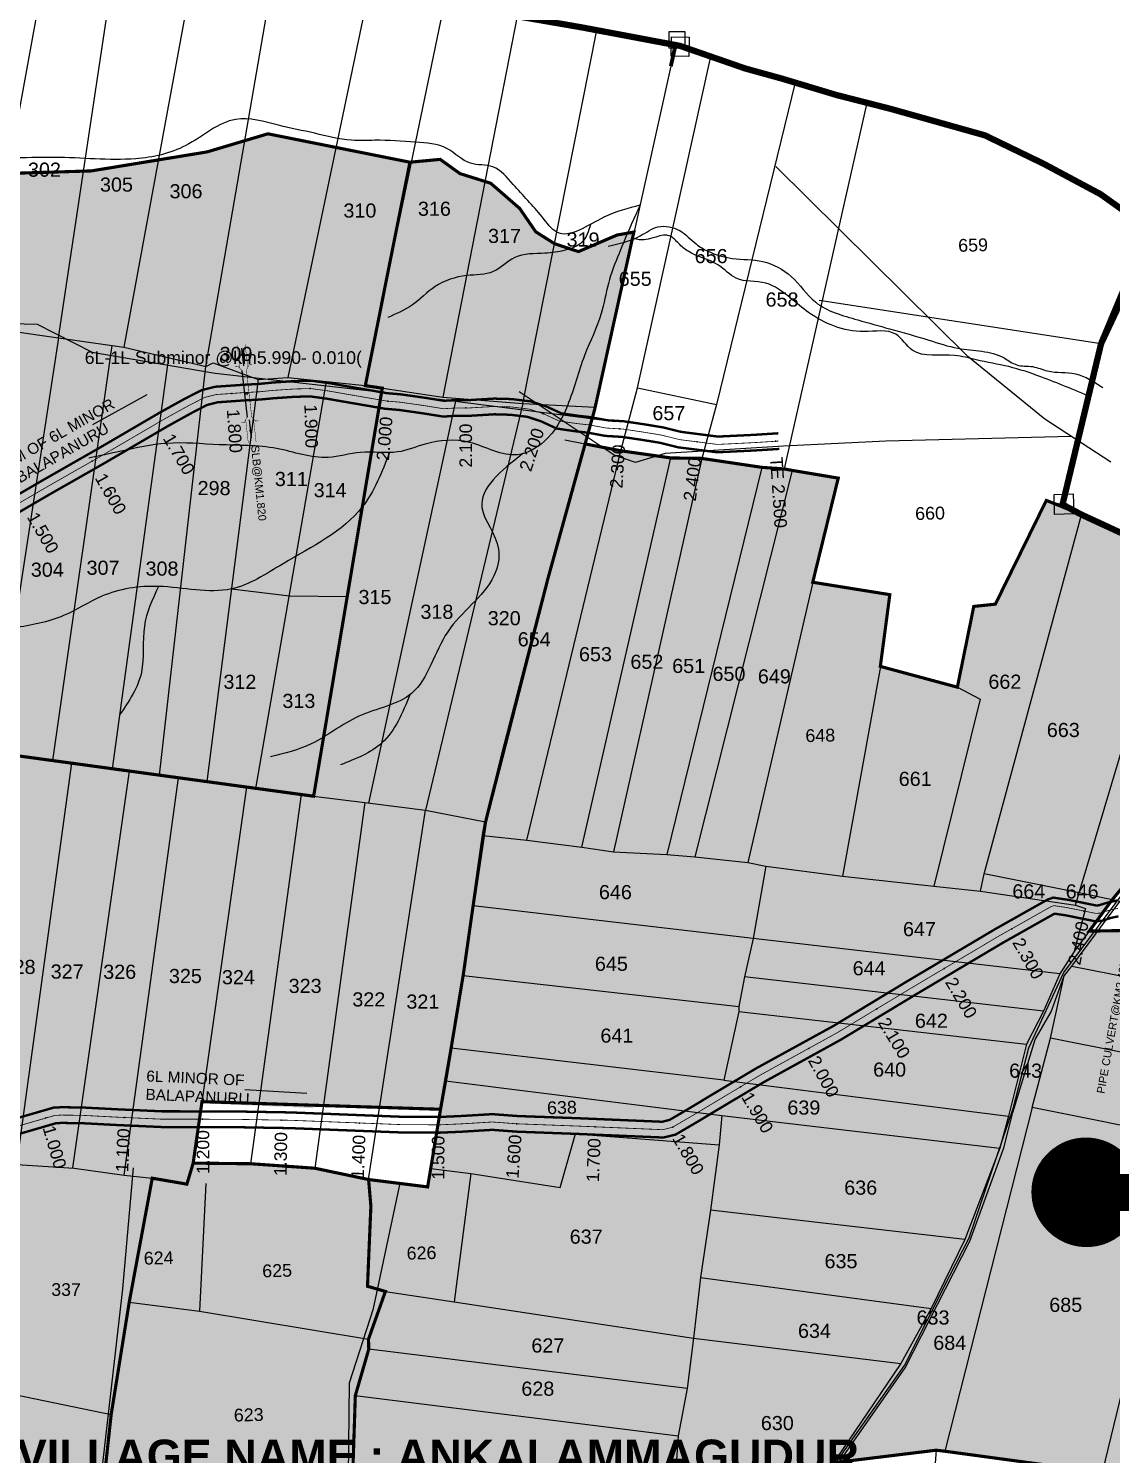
# Model space of a CAD drawing. Header units: inches. Extents: x 191726 to 254104, y 1600078 to 1621862.
# Drawn here: x 195592 to 196971, y 1614589 to 1616406 of the extents above; entities that cross this region are included whole.
import ezdxf
from ezdxf.enums import TextEntityAlignment as Align

# ---------------------------------------------------------------- set-up
doc = ezdxf.new("R2010")
doc.units = ezdxf.units.IN
doc.header["$LTSCALE"] = 15
doc.header["$MEASUREMENT"] = 0
doc.linetypes.add('ACAD_ISO02W100', pattern=[15, 12, -3])
doc.linetypes.add('HIDDEN2', pattern=[0.1875, 0.125, -0.0625])
for name, color, linetype in [('BOUNDRY STONES', 240, 'Continuous'), ('CANAL1', 7, 'Continuous'), ('CS', 134, 'Continuous'), ('CSMark', 72, 'Continuous'), ('FeatureAttribs', 7, 'Continuous'), ('PAPER SIZE', 5, 'Continuous'), ('PLOT', 7, 'Continuous'), ('PLOTS', 7, 'Continuous'), ('PLOTS NO', 7, 'Continuous'), ('ROADS', 1, 'Continuous'), ('STREAMS', 4, 'Continuous'), ('STRUCTURE', 5, 'Continuous'), ('TEXT', 1, 'Continuous'), ('text2', 7, 'Continuous'), ('VILLAGE BOUNDAY', 5, 'Continuous'), ('WUA-7', 3, 'Continuous')]:
    doc.layers.add(name, color=color, linetype=linetype)
doc.styles.get("Standard").update_dxf_attribs({"font": 'arial.ttf'})
doc.dimstyles.get("Standard").update_dxf_attribs({"dimtxt": 0.18, "dimasz": 0.18, "dimexe": 0.18, "dimexo": 0.0625, "dimgap": 0.09, "dimtad": 0, "dimtih": 1, "dimtoh": 1, "dimdec": 4, "dimzin": 0, "dimdsep": 46, "dimtxsty": 'Standard', "dimcen": 0.09, "dimadec": 0, "dimazin": 0, "dimtfac": 1, "dimtdec": 4, "dimtofl": 0, "dimtmove": 0, "dimatfit": 3, "dimfxl": 1, "dimtolj": 1, "dimtzin": 0, "dimarcsym": 0})
pattern_1 = [(45, (0, 0), (-0.088388347648, 0.088388347648), [])]

# ---------------------------------------------------------------- blocks, each defined once
blk = doc.blocks.new('FEATURE')
at = {"layer": 'FeatureAttribs'}
blk.add_attdef('NAME', (0, 0), '', height=1, dxfattribs=at)
blk = doc.blocks.new('SLB')
at = {"layer": 'STRUCTURE'}
h = blk.add_hatch(dxfattribs=at)
h.set_pattern_fill('DOTS', color=6, scale=20, angle=320.3722, style=0)
h.set_pattern_definition([(320.372247934, (-159.4327, -72.9564), (1.2786241598, 0.5641323054), [0, -1.25])])
h.paths.add_polyline_path([(769699.5, 1706871.1), (769699.5, 1706861.1), (769729.1, 1706861.1), (769732.1, 1706863.1), (769792.1, 1706863.1), (769795.1, 1706861.1), (769824.7, 1706861.1), (769824.7, 1706871.1), (769795.1, 1706871.1), (769792.1, 1706869.1), (769732.1, 1706869.1), (769729.1, 1706871.1)])
at = {"layer": 'STRUCTURE', "color": 6, "const_width": 0.628}
for points in [[(769726.1, 1706877.1), (769726.1, 1706873.1), (769732.1, 1706869.1), (769792.1, 1706869.1), (769798.1, 1706873.1), (769798.1, 1706877.1)], [(769726.1, 1706855.1), (769726.1, 1706859.1), (769732.1, 1706863.1), (769792.1, 1706863.1), (769798.1, 1706859.1), (769798.1, 1706855.1)]]:
    blk.add_lwpolyline(points, dxfattribs=at)
at = {"layer": 'STRUCTURE', "color": 6, "linetype": 'ACAD_ISO02W100', "ltscale": 0.5, "const_width": 0.5}
for points in [[(769699.5, 1706871.1), (769729.1, 1706871.1)], [(769699.5, 1706861.1), (769729.1, 1706861.1)], [(769795.1, 1706871.1), (769824.7, 1706871.1)], [(769795.1, 1706861.1), (769824.7, 1706861.1)]]:
    blk.add_lwpolyline(points, dxfattribs=at)
at = {"layer": 'STRUCTURE', "color": 6}
blk.add_lwpolyline([(769732.1, 1706863.1), (769792.1, 1706863.1)], dxfattribs=at)
blk.add_lwpolyline([(769732.1, 1706863.1), (769792.1, 1706863.1)], dxfattribs=at)
at = {"layer": 'STRUCTURE', "color": 0}
blk.add_circle((769762.1, 1706866.1), 1.24, dxfattribs=at)
for points in [[(769703.8, 1706866), (769726.7, 1706866)], [(769818.6, 1706865.8), (769795.7, 1706865.8)]]:
    blk.add_leader(points, dimstyle='Standard', override={"dimasz": 10, "dimgap": 0.09, "dimtad": 0}, dxfattribs=at)

msp = doc.modelspace()

# ---------------------------------------------------------------- hatches: boundary and pattern name
at = {"layer": 'PLOTS NO'}
h = msp.add_hatch(color=2, dxfattribs=at)
h.dxf.hatch_style = 1
h.paths.add_polyline_path([(194638, 1614689.8), (194719.4, 1614986.8), (194684.7, 1614995.1), (194479, 1615027.5), (194470.4, 1615055.4), (194495.3, 1615104.7), (194501.7, 1615175.4), (194524.3, 1615213.8), (194522, 1615279), (194581.6, 1615365.1), (194626.7, 1615464.4), (194658.1, 1615567.8), (194751.9, 1615606), (194783.4, 1615660.1), (194800.2, 1615764.9), (194852, 1615790), (194915.5, 1615814.8), (194986.3, 1615900.1), (195023, 1615925.3), (195097.4, 1615916.9), (195228, 1615985.2), (195280.4, 1616023.5), (195364.8, 1616016.7), (195414.6, 1615999.9), (195428.2, 1615980), (195445.5, 1615955.9), (195486.9, 1615982.1), (195504.8, 1616133.4), (195550.9, 1616221), (195672, 1616224.7), (195819.4, 1616248.9), (195897, 1616272), (196077.8, 1616235.8), (196021, 1615951.1), (196042.6, 1615947.9), (195998, 1615682.5), (195955.2, 1615428), (195939.6, 1615430.1), (195881.7, 1615438), (195869.9, 1615439.6), (195819.1, 1615446.6), (195783, 1615451.5), (195759, 1615454.8), (195720.2, 1615460.1), (195698.7, 1615463), (195647.1, 1615470.1), (195622.9, 1615473.4), (195571.8, 1615480.4), (195551.3, 1615483.2), (195494.8, 1615490.9), (195477.7, 1615493.2), (195429.8, 1615499.8), (195416.9, 1615501.5), (195369.7, 1615508), (195346, 1615511.2), (195270.1, 1615521.6), (195162.6, 1615529.9), (195108.1, 1615537), (195049.1, 1615141.7), (195047.7, 1615117.6), (195116.9, 1614910.4), (195137.7, 1614773.9), (195069.6, 1614755.6), (195024.7, 1614733.7), (194937.1, 1614686), (194875.4, 1614637.5), (194841.9, 1614614.6), (194815.6, 1614619), (194779.2, 1614640.2), (194724.7, 1614644.9), (194684.6, 1614669.7), (194657.7, 1614684.5)])
at = {"layer": 'PLOTS NO', "true_color": 0xcd6928}
h = msp.add_hatch(dxfattribs=at)
h.set_pattern_fill('ANSI31', color=32)
h.set_pattern_definition(pattern_1)
h.paths.add_polyline_path([(195691.6, 1614019.4), (195586.5, 1614188.8), (195137.6, 1614460.3), (195133.9, 1614461.9), (195127.3, 1614494.9), (195142.3, 1614710.2), (195140.9, 1614796.9), (195122.4, 1614909.4), (195085.6, 1615026.7), (195047.7, 1615117.6), (195055.9, 1615186.1), (195160.4, 1615309.1), (195270.1, 1615521.6), (195346, 1615511.2), (195720.2, 1615460.1), (195955.2, 1615428), (195998, 1615682.5), (196042.6, 1615947.9), (196021, 1615951.1), (196077.8, 1616235.8), (196116.4, 1616239.4), (196141.5, 1616221.3), (196180.7, 1616209), (196217.6, 1616176.9), (196238.1, 1616147.1), (196262.1, 1616131.9), (196292.5, 1616121.9), (196341.6, 1616143), (196363, 1616146.8), (196313.2, 1615921.2), (196253.5, 1615705), (196198.8, 1615493.3), (196174.1, 1615395.2), (196171.1, 1615378), (196158.3, 1615288.5), (196145.6, 1615199.4), (196130.3, 1615107.1), (196123.3, 1615065.4), (196116.8, 1615029.1), (195813, 1615038.8), (195801.8, 1614960.5), (195793.8, 1614933.7), (195749.7, 1614941.3), (195720.4, 1614783.6), (195697.4, 1614640.4), (195666.8, 1614361), (195704.8, 1614357.4), (195700.1, 1614116.6)])
at = {"layer": 'PLOTS NO', "true_color": 0xa953a0}
h = msp.add_hatch(dxfattribs=at)
h.set_pattern_fill('ANSI31', color=215)
h.set_pattern_definition(pattern_1)
h.paths.add_polyline_path([(196003, 1614503.5), (196008.3, 1614664.3), (196025.4, 1614723.4), (196025.1, 1614736.3), (196046.6, 1614797), (196023.8, 1614803.6), (196028.1, 1614905.7), (196025.2, 1614939.6), (196100.4, 1614930.2), (196104.3, 1614953.6), (196116.8, 1615029.1), (196130.3, 1615107.1), (196145.6, 1615199.4), (196158.3, 1615288.5), (196174.1, 1615395.2), (196253.5, 1615705), (196300.9, 1615876.9), (196346.5, 1615868.1), (196410.3, 1615859), (196449.4, 1615858.4), (196526.1, 1615847), (196554.5, 1615845), (196564.7, 1615843.1), (196623.3, 1615833.3), (196590.8, 1615700.6), (196689, 1615684.8), (196676.9, 1615593.4), (196775, 1615566.9), (196795.9, 1615669.8), (196823.4, 1615672.7), (196888.3, 1615804.9), (196933.2, 1615786.7), (197055.9, 1615730), (197003.4, 1615550.9), (197165.2, 1615510.6), (197120.2, 1615460.5), (197076.9, 1615421.9), (197004, 1615334.4), (196972, 1615295.9), (196943, 1615256.1), (197056.8, 1615258.1), (197310.1, 1615207), (197326.6, 1615266.1), (197458.4, 1615228.6), (197585.7, 1615186.5), (197572.4, 1615133.8), (197653.2, 1615048.3), (197859, 1614936.3), (197865.5, 1614932.9), (197885.9, 1614821.7), (197776.6, 1614794.9), (197643.4, 1614818.3), (197515.9, 1614928.7), (197518, 1614948.1), (197252.2, 1615008.6), (197237, 1614957.1), (197263.5, 1614949.6), (197167.1, 1614537.1), (196959.2, 1614566.2), (196759.1, 1614593.4), (196747.9, 1614594.7), (196620.3, 1614579.1), (196492.7, 1614543.6), (196452.4, 1614548.1), (196440.8, 1614456.2), (196266.7, 1614471.4), (196045, 1614495.8)])
at = {"layer": 'PLOTS NO', "true_color": 0x58ba48}
h = msp.add_hatch(dxfattribs=at)
h.set_pattern_fill('ANSI31', color=85)
h.set_pattern_definition(pattern_1)
h.paths.add_polyline_path([(196302.1, 1613861.5), (196238.3, 1613831.2), (196078.9, 1613757.3), (195993.3, 1613735.8), (195951.9, 1613729.1), (195918.3, 1613733), (195828.7, 1613806.2), (195798.5, 1613851.3), (195691.6, 1614019.4), (195700.1, 1614116.6), (195704.8, 1614357.4), (195666.8, 1614361), (195688.6, 1614559.9), (195697.4, 1614640.4), (195720.4, 1614783.6), (195749.7, 1614941.3), (195793.8, 1614933.7), (195801.8, 1614960.5), (195875.3, 1614959.7), (195956.6, 1614954), (196025.2, 1614939.6), (196028.1, 1614905.7), (196023.8, 1614803.6), (196046.6, 1614797), (196025.1, 1614736.3), (196025.4, 1614723.4), (196008.3, 1614664.3), (196003, 1614503.5), (196045, 1614495.8), (196266.7, 1614471.4), (196440.8, 1614456.2), (196530.6, 1614467.3), (196567.2, 1614487.9), (196625.8, 1614490.4), (196674.5, 1614482.3), (196828.1, 1614472.9), (196868.7, 1614474.7), (196919.2, 1614467.2), (196960.4, 1614455.4), (197002.2, 1614441.1), (197031.5, 1614424.9), (197057.1, 1614418.6), (197080.8, 1614413), (197094.5, 1614399.3), (197080.2, 1614385.6), (197059.6, 1614379.3), (197032.8, 1614358.1), (197009.7, 1614353.2), (196993.5, 1614321.4), (196982.2, 1614302), (196964.1, 1614279.6), (196925.1, 1614260.9), (196907.1, 1614238), (196887.2, 1614218.1), (196875.2, 1614199.1), (196841.2, 1614167.2), (196814.3, 1614152.2), (196790.3, 1614131.3), (196773.4, 1614112.3), (196761.4, 1614095.4), (196742.4, 1614080.4), (196721.5, 1614067.4), (196701.5, 1614040.5), (196679.5, 1614018.3), (196656.8, 1613999.9), (196648, 1613987.4), (196633, 1613971.2), (196620.5, 1613959.3), (196614.2, 1613954.9), (196583.8, 1613999.3), (196589.7, 1614050.2), (196403, 1614081.3), (196378.2, 1614083), (196353, 1614053.6), (196341.2, 1614011.7)])
at = {"layer": 'text2'}
h = msp.add_hatch(dxfattribs=at)
h.set_pattern_fill('ANSI31', color=5)
h.set_pattern_definition([(45, (6075.63714, 2244.67824), (-0.088388347648, 0.088388347648), [])])
edge = h.paths.add_edge_path()
edge.add_arc((196939.1, 1614923.3), 69.1, 0, 360)
h.paths.add_polyline_path([(196860.4, 1614892.3), (197017.7, 1614892.3), (197017.7, 1614954.3), (196860.4, 1614954.3)], flags=9)

# ---------------------------------------------------------------- linework, layer by layer
at = {"layer": 'BOUNDRY STONES'}
for points in [[(196408.1, 1616402.5), (196428, 1616402.4), (196427.9, 1616380.8), (196408, 1616380.9)], [(196410.9, 1616395.6), (196433.5, 1616395.2), (196433.1, 1616370.5), (196410.5, 1616370.9)], [(196898.1, 1615812.5), (196922.6, 1615813.1), (196923.3, 1615787.6), (196898.7, 1615787)]]:
    msp.add_lwpolyline(points, close=True, dxfattribs=at)
at = {"layer": 'CANAL1', "color": 200, "const_width": 3}
for points in [[(195530.4, 1615784.1), (195611.3, 1615831.2), (195679.6, 1615870.2), (195759.9, 1615917.1), (195790.3, 1615934), (195812.6, 1615945.4), (195829.7, 1615949.7), (195865.6, 1615952.2), (195885.5, 1615953.3), (195902.3, 1615955), (195930.4, 1615956.9), (195952.1, 1615957.4), (195975.1, 1615954.3), (195999.9, 1615949.9), (196048.7, 1615941.5), (196066.5, 1615940), (196097.4, 1615935.6), (196121.1, 1615931.8), (196136.2, 1615932.7), (196153.3, 1615932.7), (196185.1, 1615934.6), (196207.5, 1615934), (196231.8, 1615931), (196252, 1615924.4), (196270.7, 1615915.8), (196292.3, 1615912.7), (196307.5, 1615911), (196329, 1615907), (196350.1, 1615905.7), (196377.4, 1615901.7), (196400.2, 1615897.9), (196423.3, 1615892.2), (196440.4, 1615890), (196469.8, 1615886.2), (196515.5, 1615888.4), (196546.9, 1615890.4)], [(195540.3, 1615766.7), (195621.3, 1615813.9), (195689.6, 1615852.8), (195769.8, 1615899.7), (195799.8, 1615916.3), (195819.7, 1615926.6), (195832.8, 1615929.9), (195866.8, 1615932.3), (195887, 1615933.4), (195903.9, 1615935), (195931.3, 1615936.9), (195951, 1615937.4), (195972, 1615934.5), (195996.5, 1615930.2), (196046.1, 1615921.7), (196064.3, 1615920.1), (196094.5, 1615915.8), (196120.2, 1615911.7), (196136.8, 1615912.7), (196153.8, 1615912.7), (196185.4, 1615914.6), (196206, 1615914), (196227.4, 1615911.4), (196244.7, 1615905.7), (196264.9, 1615896.4), (196289.8, 1615892.8), (196304.6, 1615891.2), (196326.6, 1615887.1), (196348, 1615885.8), (196374.3, 1615881.9), (196396.2, 1615878.3), (196419.6, 1615872.5), (196437.9, 1615870.2), (196469, 1615866.2), (196516.6, 1615868.5), (196548.2, 1615870.5)], [(195544.7, 1615008.2), (195624, 1615031.2), (195633.8, 1615031.7), (195660.5, 1615031.4), (195704.5, 1615029.1), (195761.7, 1615026.5), (195850.4, 1615026.4), (195925.6, 1615025.1), (196068.8, 1615019.5), (196115.6, 1615019.3), (196142.5, 1615020.5), (196182.8, 1615022.9), (196214.8, 1615020.5), (196292.1, 1615017.7), (196398.8, 1615013.2), (196408.4, 1615015.5), (196433.7, 1615030.3), (196458, 1615045), (196518.5, 1615081.1), (196617, 1615135.2), (196710.8, 1615192), (196823.2, 1615258.7), (196889.7, 1615296.2), (196896.9, 1615298.8), (196916.1, 1615296), (196951.8, 1615288.8), (196955.3, 1615289), (196965.3, 1615292.2), (196978.9, 1615295.2)], [(195550.3, 1614989), (195627.3, 1615011.4), (195634.2, 1615011.7), (195659.9, 1615011.4), (195703.5, 1615009.1), (195761.3, 1615006.5), (195850.2, 1615006.4), (195925, 1615005.1), (196068.4, 1614999.5), (196116, 1614999.3), (196143.5, 1615000.5), (196182.7, 1615002.9), (196213.7, 1615000.6), (196291.3, 1614997.7), (196400.7, 1614993.1), (196416, 1614996.8), (196443.9, 1615013.1), (196468.3, 1615027.8), (196528.5, 1615063.7), (196626.9, 1615117.9), (196721.1, 1615174.8), (196833.2, 1615241.4), (196898.1, 1615278), (196898.9, 1615278.3), (196912.7, 1615276.3), (196950.5, 1615268.6), (196959.2, 1615269.3), (196970.5, 1615272.9), (196980.1, 1615275)]]:
    msp.add_lwpolyline(points, dxfattribs=at)
at = {"layer": 'CANAL1', "color": 1, "linetype": 'HIDDEN2', "ltscale": 4, "const_width": 1}
for points in [[(195535.4, 1615775.4), (195616.3, 1615822.5), (195684.6, 1615861.5), (195764.8, 1615908.4), (195795, 1615925.1), (195816.1, 1615936), (195831.2, 1615939.8), (195866.2, 1615942.2), (195886.3, 1615943.3), (195903.1, 1615945), (195930.8, 1615946.9), (195951.6, 1615947.4), (195973.5, 1615944.4), (195998.2, 1615940.1), (196047.4, 1615931.6), (196065.4, 1615930), (196095.9, 1615925.7), (196120.6, 1615921.7), (196136.5, 1615922.7), (196153.5, 1615922.7), (196185.3, 1615924.6), (196206.8, 1615924), (196229.6, 1615921.2), (196248.3, 1615915.1), (196267.8, 1615906.1), (196291.1, 1615902.7), (196306, 1615901.1), (196327.8, 1615897.1), (196349.1, 1615895.8), (196375.8, 1615891.8), (196398.2, 1615888.1), (196421.5, 1615882.3), (196439.1, 1615880.1), (196469.4, 1615876.2), (196516, 1615878.5), (196547.6, 1615880.5)], [(195547.5, 1614998.6), (195625.7, 1615021.3), (195634, 1615021.7), (195660.2, 1615021.4), (195704, 1615019.1), (195761.5, 1615016.5), (195850.3, 1615016.4), (195925.3, 1615015.1), (196068.6, 1615009.5), (196115.8, 1615009.3), (196143, 1615010.5), (196182.7, 1615012.9), (196214.2, 1615010.6), (196291.7, 1615007.7), (196399.8, 1615003.1), (196412.2, 1615006.2), (196438.8, 1615021.7), (196463.2, 1615036.4), (196523.5, 1615072.4), (196621.9, 1615126.6), (196716, 1615183.4), (196828.2, 1615250), (196893.9, 1615287.1), (196897.9, 1615288.6), (196914.4, 1615286.1), (196951.1, 1615278.7), (196957.2, 1615279.1), (196967.9, 1615282.6), (196979.5, 1615285.1)]]:
    msp.add_lwpolyline(points, dxfattribs=at)
at = {"layer": 'CS'}
for p in [(195851.2, 1615941.2), (195950.9, 1615947.4), (196049.6, 1615931.4), (196148.9, 1615922.7), (195759.5, 1615905.3), (196247.7, 1615915.3), (196345, 1615896), (196443.5, 1615879.5), (196543.2, 1615880.2), (195673.1, 1615854.9), (196936, 1615281.7), (196844.2, 1615259.1), (196758, 1615208.4), (196672.3, 1615157), (196585.8, 1615106.7), (196498.7, 1615057.6), (195614.3, 1615018), (195713.7, 1615018.7), (195813.7, 1615016.5), (195913.7, 1615015.3), (196013.6, 1615011.6), (196113.6, 1615009.3), (196213.4, 1615010.6), (196313.3, 1615006.8), (196412.8, 1615006.5)]:
    msp.add_point(p, dxfattribs=at)
at = {"layer": 'PLOT'}
for points in [[(196410.1, 1616358.1), (196313.2, 1615921.2), (196253.5, 1615705), (196198.8, 1615493.3), (196172.8, 1615389.7), (196143.7, 1615186.1), (196100.4, 1614930.2), (196025.2, 1614939.6), (195956.6, 1614954), (195875.3, 1614959.7), (195801.8, 1614960.5), (195793.8, 1614933.7), (195749.7, 1614941.3), (195720.4, 1614783.6), (195697.4, 1614640.4), (195660, 1614298.9)], [(196226.9, 1615372.1), (196346.5, 1615868.1), (196367.8, 1615948.3), (196460.9, 1616370.5)], [(196568.5, 1616337.2), (196468.3, 1615927.2), (196449.4, 1615858.4)], [(196659.6, 1616311.6), (196554.5, 1615845)], [(196958, 1616004.5), (196598.9, 1616059.5)], [(196367.8, 1615948.3), (196468.3, 1615927.2)], [(196274.9, 1615882), (196346.5, 1615868.1), (196410.3, 1615859), (196449.4, 1615858.4), (196526.1, 1615847), (196554.5, 1615845), (196564.7, 1615843.1), (196623.3, 1615833.3), (196590.8, 1615700.6), (196689, 1615684.8), (196676.9, 1615593.4), (196628.9, 1615326)], [(196296.9, 1615362.9), (196410.3, 1615859)], [(196449.4, 1615858.4), (196337.2, 1615357.2)], [(196526.1, 1615847), (196404.9, 1615353.8)], [(196564.7, 1615843.1), (196440.6, 1615350.6)], [(196775, 1615566.9), (196795.9, 1615669.8), (196823.4, 1615672.7), (196888.3, 1615804.9), (196908.9, 1615799.6)], [(196804.3, 1615307), (196809.1, 1615329.2), (196933.2, 1615786.7)], [(196590.8, 1615700.6), (196508.3, 1615343.6)], [(197268.5, 1615627.9), (197165.2, 1615510.6), (197120.2, 1615460.5), (197076.9, 1615421.9), (196972, 1615295.9), (196923.8, 1615230.3), (196905.4, 1615201.6), (196884.5, 1615154.3), (196862.9, 1615112.1), (196840, 1615020.3), (196829.2, 1614979.4), (196784.7, 1614863.2), (196741.6, 1614775.4), (196703.2, 1614705.1), (196618.8, 1614581)], [(196625.5, 1614580.6), (196708.4, 1614699.8), (196790.9, 1614861.1), (196834.2, 1614979.9), (196845.5, 1615024.8), (196874.1, 1615118), (196894.3, 1615153.4), (196911.1, 1615199.1), (196920.6, 1615211.6), (196981.8, 1615293.9), (197085.3, 1615417.1), (197095.9, 1615427.1), (197173.7, 1615504.1), (197193.3, 1615523.6), (197283.4, 1615624.2)], [(196676.9, 1615593.4), (196775, 1615566.9), (196804.2, 1615551.8), (196745.1, 1615313.5)], [(196171.1, 1615378), (196226.9, 1615372.1), (196296.9, 1615362.9), (196337.2, 1615357.2), (196404.9, 1615353.8), (196440.6, 1615350.6), (196508.3, 1615343.6), (196530.9, 1615338.7), (196628.9, 1615326), (196745.1, 1615313.5), (196804.3, 1615307), (196925.5, 1615289.1), (196930.3, 1615304.7), (197003.4, 1615550.9)], [(196530.9, 1615338.7), (196514.9, 1615246.9), (196503.8, 1615197.8), (196496.5, 1615160), (196496.6, 1615153.8), (196477.6, 1615066.1), (196840, 1615020.3)], [(197313.7, 1615225.1), (196981.8, 1615293.9), (196972, 1615295.9), (196930.3, 1615304.7), (196809.1, 1615329.2)], [(196514.9, 1615246.9), (196158.3, 1615288.5)], [(196925.5, 1615289.1), (196938.1, 1615284.9), (196923.8, 1615230.3)], [(196905.4, 1615201.6), (196514.9, 1615246.9)], [(196145.6, 1615199.4), (196496.5, 1615160)], [(196884.5, 1615154.3), (196503.8, 1615197.8)], [(197304.7, 1615185.8), (197290, 1615138.8), (197264.6, 1615045.6), (197252.2, 1615008.6), (197237, 1614957.1), (197063, 1614992.7), (196870.3, 1615031.5), (196893.7, 1615119.9), (196911.1, 1615199.1)], [(196920.6, 1615211.6), (197290, 1615138.8)], [(196496.6, 1615153.8), (196862.9, 1615112.1)], [(196477.6, 1615066.1), (196130.3, 1615107.1)], [(197264.6, 1615045.6), (196893.7, 1615119.9)], [(196123.3, 1615065.4), (196475.2, 1615021.3), (196829.2, 1614979.4)], [(196870.3, 1615031.5), (196759.1, 1614593.4), (196747.9, 1614594.7), (196625.5, 1614580.6), (196492.7, 1614543.6), (196459.1, 1614547.5), (196452.4, 1614548.1)], [(196475.2, 1615021.3), (196471.5, 1614983.8), (196460.7, 1614900.6), (196447.9, 1614814.8), (196439, 1614737.5), (196430.8, 1614673.4), (196419.4, 1614612.9), (196416.3, 1614570.4), (196452.5, 1614565.1), (196452.4, 1614548.1), (196440.8, 1614456.2), (196266.7, 1614471.4), (196045, 1614495.8), (196003, 1614503.5), (196008.3, 1614664.3), (196025.4, 1614723.4), (196025.1, 1614736.3), (196046.6, 1614797), (196023.8, 1614803.6), (196028.1, 1614905.7)], [(196104.3, 1614953.6), (196155.5, 1614947.4), (196269, 1614929.5), (196288.7, 1614997.7), (196471.5, 1614983.8)], [(197063, 1614992.7), (196959.2, 1614566.2)], [(196155.5, 1614947.4), (196134.2, 1614783.7)], [(195818, 1614934.7), (195809.9, 1614772)], [(196784.7, 1614863.2), (196460.7, 1614900.6)], [(196447.9, 1614814.8), (196741.6, 1614775.4)], [(196046.6, 1614797), (196134.2, 1614783.7), (196439, 1614737.5), (196703.2, 1614705.1)], [(195720.3, 1614783.4), (195809.9, 1614772), (196025.1, 1614736.3)], [(196430.8, 1614673.4), (196025.4, 1614723.4)], [(196008.3, 1614664.3), (196419.4, 1614612.9)], [(196747.9, 1614594.7), (196743.8, 1614539.9), (196707.8, 1614482.5)], [(196759.1, 1614593.4), (196959.2, 1614566.2), (197167.1, 1614537.1), (197191.2, 1614532.6), (197289.8, 1614517.6)]]:
    msp.add_lwpolyline(points, dxfattribs=at)
at = {"layer": 'PLOTS'}
for points in [[(195630.2, 1616011.9), (195698.5, 1616467.6)], [(195800.1, 1616470.8), (195713.4, 1616000.1)], [(195817.8, 1615975.7), (195902.8, 1616467.6)], [(195609.3, 1616463.4), (195530.4, 1616031.2)], [(196025.4, 1616455.6), (195922.4, 1615961.5)], [(196021, 1615951.1), (196121.8, 1616438)], [(196214.3, 1616421.8), (196119.9, 1615936.5)], [(196221.7, 1615928.4), (196315.8, 1616404)], [(195568.4, 1616020.8), (195630.2, 1616011.9), (195713.4, 1616000.1), (195807.9, 1615978), (195817.8, 1615975.7), (195827.1, 1615980), (195884.7, 1615959.1), (195922.4, 1615961.5), (196021, 1615951.1), (196119.9, 1615936.5), (196221.7, 1615928.4), (196313.8, 1615923.8)], [(195630.2, 1616011.9), (195566.7, 1615596), (195551.3, 1615483.2)], [(195622.9, 1615473.4), (195698.5, 1616002.2)], [(195770.3, 1615986.8), (195698.7, 1615463)], [(195759, 1615454.8), (195817.8, 1615975.7)], [(195884.7, 1615959.1), (195819.1, 1615446.6)], [(195881.7, 1615438), (195971.7, 1615956.3)], [(196042.6, 1615947.9), (195955.2, 1615428)], [(196025.6, 1615419.2), (196137.2, 1615935.1)], [(196221.7, 1615928.4), (196097.8, 1615410.2)], [(195850.5, 1615692.1), (195924.3, 1615683.3), (195998, 1615682.5)], [(195571.8, 1615480.4), (195630.6, 1615472.3), (195652.9, 1615469.3), (195700, 1615462.8), (195720.2, 1615460.1), (195759, 1615454.8), (195783, 1615451.5), (195819.1, 1615446.6), (195869.9, 1615439.6), (195881.7, 1615438), (195955.2, 1615428), (196020.5, 1615419.8), (196030.7, 1615418.5), (196097.8, 1615410.2), (196174.1, 1615395.2)], [(195577.2, 1614958.8), (195647.1, 1615470.1)], [(195720.2, 1615460.1), (195648, 1614954.6)], [(195713.9, 1614945.2), (195783, 1615451.5)], [(195869.9, 1615439.6), (195801.8, 1614960.5)], [(195875.3, 1614959.7), (195939.6, 1615430.1)], [(196020.5, 1615419.8), (195956.6, 1614954)], [(196025.2, 1614939.6), (196097.8, 1615410.2)], [(195577.2, 1614958.8), (195650.2, 1614954.2), (195713.9, 1614945.2), (195749.7, 1614941.3)], [(195142.3, 1614710.2), (195177.4, 1614708.9), (195215, 1614703.2), (195310.2, 1614688.5), (195351.2, 1614682.3), (195392, 1614676), (195434.4, 1614675.5), (195434, 1614647.2), (195467.8, 1614646.8), (195535.5, 1614639.7), (195539, 1614673), (195697.4, 1614640.4)]]:
    msp.add_lwpolyline(points, dxfattribs=at)
at = {"layer": 'ROADS'}
for points in [[(196970.5, 1615853.6), (196886.3, 1615908.5), (196788.3, 1615988.4), (196544, 1616230.4)], [(194309.5, 1616005.1), (194431.4, 1615988.2), (194575, 1615994.6), (194790.8, 1616008), (195029.1, 1616019.6), (195252.5, 1616037.1), (195375.2, 1616035.4), (195520, 1616031.7), (195603.1, 1616029.6), (195673.2, 1615993.8), (195829.9, 1615966.9), (196065.2, 1615940.4), (196338.6, 1615905.4)], [(196920, 1615886.3), (196683.8, 1615880.4), (196553.5, 1615874.1), (196402.7, 1615864.7), (196365.3, 1615853.1), (196338.1, 1615862.4), (196217, 1615943.4)], [(196108.7, 1613465.9), (196149.8, 1613544), (196200.3, 1613609.6), (196266.9, 1613685.5), (196306.8, 1613860.5), (196355.6, 1614044.6), (196411.6, 1614178.6), (196453.1, 1614325.8), (196530.6, 1614467.3), (196616.7, 1614574.1), (196707.7, 1614702.6), (196765.6, 1614817.5), (196790, 1614865.1), (196846.1, 1615030.1), (196866, 1615107.5), (196910.4, 1615203.3), (196997.5, 1615319.6), (197191.3, 1615527)], [(195725.2, 1614954.7), (195711.7, 1614800.3), (195685.3, 1614570.6), (195652.5, 1614274.1), (195625.2, 1614058.6), (195598.6, 1613886.2)], [(195934.7, 1613700.4), (195933.8, 1613834.9), (195963.5, 1614160.3), (195975.2, 1614347.3), (195999.5, 1614561.6), (196001, 1614680.6), (196031.4, 1614775.1), (196065.2, 1614935)]]:
    msp.add_lwpolyline(points, dxfattribs=at)
at = {"layer": 'STREAMS'}
for points in [[(196370.8, 1616180.9), (196324.9, 1616165.6), (196264.9, 1616146.6), (196246.3, 1616166), (196209.3, 1616207.4), (196183.5, 1616229.8), (196154.9, 1616234.5), (196125, 1616253.2), (196085.3, 1616261.4), (196032.9, 1616263.7), (196003.4, 1616263.8), (195956.6, 1616272.6), (195910.6, 1616282.9), (195856.1, 1616290.4), (195792.4, 1616257.1), (195728.7, 1616240.2), (195624.7, 1616242), (195568.8, 1616241.6), (195501.2, 1616237.6), (195466.9, 1616210.9), (195482.7, 1616177.5), (195481, 1616165.4), (195486.4, 1616135.6), (195484.8, 1616054.3), (195480.4, 1616008.2), (195472.1, 1615988.6), (195445.8, 1615966.5), (195446.5, 1615966.4)], [(196370.8, 1616180.9), (196359.2, 1616155.2), (196344.1, 1616119.6), (196330.6, 1616081.3), (196321.5, 1616043.1), (196300.2, 1615989.7), (196278.4, 1615925.6), (196249, 1615880.2), (196214.9, 1615863.1), (196153.9, 1615878.7), (196097.1, 1615876.6), (196062.2, 1615866.6), (196015, 1615866.1), (195973.6, 1615859.6), (195908.1, 1615871), (195835.1, 1615875.8), (195768, 1615877.6), (195709.7, 1615867.5), (195669, 1615858.9)], [(196307.9, 1616156.6), (196296.7, 1616133.8), (196275.7, 1616123.7), (196249.8, 1616119.9), (196211.3, 1616114.3), (196183.9, 1616096.4), (196150, 1616091.3), (196109.8, 1616077.3), (196080.9, 1616054), (196049.7, 1616038.1)], [(196330.4, 1616128.8), (196371, 1616141.9), (196393.7, 1616153.4), (196421.5, 1616148.6), (196442.2, 1616131.6), (196457.6, 1616122.3), (196488.3, 1616113.3), (196527.3, 1616109.2), (196563.3, 1616090.2), (196594.2, 1616057.7), (196648.2, 1616034.9), (196688.7, 1616023.5), (196738.5, 1616009.1), (196775.8, 1615998.8), (196806.3, 1615994.9), (196834.4, 1615986.5), (196850.6, 1615977.5), (196870.9, 1615975.3), (196889.8, 1615969.9), (196925.3, 1615966.1), (196960.1, 1615948.7)], [(196945.2, 1615936.6), (196881.4, 1615962.3), (196840.5, 1615975.3), (196799, 1615984), (196771.5, 1615989.6), (196717.6, 1615996.4), (196696.8, 1616016.5), (196656, 1616020), (196585.6, 1616044.4), (196562.1, 1616062.9), (196530.9, 1616081.6), (196493.3, 1616088), (196470.7, 1616104.6), (196432, 1616122.3), (196420.1, 1616132.2), (196409.3, 1616141.6), (196371.2, 1616136.8), (196364.9, 1616138.2)], [(196051.8, 1615865.8), (196017.1, 1615796.5), (195916.2, 1615724.1), (195850.5, 1615692.1), (195757.6, 1615695.3), (195685.4, 1615682.7), (195636.8, 1615658.1), (195573.8, 1615642.2)], [(196221.8, 1615864.5), (196169.5, 1615795.8), (196190.7, 1615742.7), (196184.6, 1615708.8), (196126, 1615637.6), (196079.9, 1615559), (196012.7, 1615529.8), (195952, 1615494.7), (195900.3, 1615478)], [(195757.6, 1615695.3), (195739.6, 1615644.6), (195735.8, 1615585.5), (195708.1, 1615531.7)], [(196077.9, 1615557.3), (196042.2, 1615495.9), (195989.5, 1615468)], [(196257.8, 1613733.2), (196280.3, 1613731.1), (196316.7, 1613734.7), (196331, 1613742.7), (196353.2, 1613743), (196373.8, 1613749.6), (196413.9, 1613764.4), (196456.8, 1613775.4), (196489.6, 1613789.3), (196509.6, 1613807.4), (196547.3, 1613858.1), (196588.9, 1613902.4), (196596.7, 1613922.1), (196602.5, 1613938.2), (196638.7, 1613962.6), (196668, 1613998.1), (196708, 1614030.7), (196724.8, 1614055.3), (196760.6, 1614083), (196777.8, 1614103), (196807.6, 1614135), (196855.2, 1614165.9), (196888.3, 1614201.9), (196911.1, 1614232.2), (196940.8, 1614257.6), (196988.8, 1614289), (197015.2, 1614345.2), (197069.2, 1614362), (197095.3, 1614379.3), (197127.7, 1614421.7), (197167.5, 1614460.4), (197199.4, 1614495.7), (197229.6, 1614523.7), (197246, 1614537), (197262.2, 1614556), (197332.2, 1614603.7), (197387.9, 1614673.6), (197431.4, 1614711.7), (197457.6, 1614727.8), (197510.1, 1614728.5), (197548, 1614744.9), (197592.1, 1614759.5), (197616.9, 1614755.8), (197670.6, 1614759), (197704.6, 1614759.9), (197727.9, 1614767.2), (197780.2, 1614761.8), (197812.6, 1614773.2), (197838.2, 1614765.1), (197859, 1614770.6), (197916.1, 1614785)], [(197908.6, 1614764.5), (197879.6, 1614751.2), (197845.5, 1614752.8), (197806.5, 1614748), (197763.9, 1614745.4), (197726.6, 1614748.1), (197661.4, 1614742.9), (197620, 1614743.7), (197578.9, 1614733.3), (197540, 1614722.2), (197503.7, 1614715.5), (197455.3, 1614713.3), (197425, 1614677), (197400.7, 1614655.5), (197382.6, 1614639.2), (197366.9, 1614613.7), (197326.3, 1614582.5), (197307.6, 1614558.5), (197283.2, 1614543.2), (197281.6, 1614514.5), (197252, 1614503.6), (197219.4, 1614493.6), (197146, 1614422), (197119.7, 1614391.5), (197099.7, 1614353.5), (197065.6, 1614342.2), (197024.7, 1614289), (197011.8, 1614264.3), (196990.8, 1614254.5), (196972.3, 1614261.6), (196951, 1614231.3), (196925.1, 1614217.5), (196883.8, 1614180.5), (196862.6, 1614157.1), (196818.1, 1614128.1), (196775.1, 1614082.2), (196743.2, 1614055.8), (196709.2, 1614021.3), (196672.5, 1613988.3), (196644.7, 1613957.7), (196625.9, 1613932.5), (196605.3, 1613907.7), (196578.1, 1613879.5), (196557.1, 1613855), (196539.4, 1613831.3), (196525.7, 1613806.6), (196502.9, 1613791.7), (196439, 1613756.3), (196404.7, 1613751.5), (196368.4, 1613735.6), (196343, 1613728.4), (196317.5, 1613725), (196289.5, 1613718.1), (196281, 1613716), (196263.5, 1613721.7)]]:
    msp.add_spline(points, degree=3, dxfattribs=at)
at = {"layer": 'VILLAGE BOUNDAY', "color": 5, "linetype": 'ACAD_ISO02W100', "ltscale": 0.2, "const_width": 8}
for points in [[(197011.7, 1616156.3), (196957.4, 1616195), (196884.1, 1616234.2), (196810.1, 1616270), (196690.3, 1616303.7), (196621.1, 1616321.4), (196551.2, 1616342.4), (196504.9, 1616355.2), (196421.9, 1616384), (196297.2, 1616407.5), (196142, 1616434.3), (196014.1, 1616457.6), (195958, 1616462.1), (195864.2, 1616471.5), (195765.5, 1616470.5), (195663.8, 1616466.1), (195600.4, 1616463), (195536.8, 1616459.8)], [(197946.9, 1614552.6), (197931.8, 1614616.6), (197902, 1614738.6), (197897.4, 1614761.5), (197897, 1614776.9), (197887.3, 1614821), (197868.3, 1614911.2), (197860, 1614951.3), (197837, 1615040.2), (197824.4, 1615090.5), (197820.5, 1615140.1), (197818.5, 1615202.9), (197821.5, 1615260.9), (197836.4, 1615333.8), (197499, 1615497.1), (197447.5, 1615548.2), (197279.1, 1615623.2), (197267.7, 1615628.3), (197055.9, 1615730), (196933.2, 1615786.7), (196908.9, 1615799.6), (196958, 1616004.5), (197020.1, 1616153.1), (197020.1, 1616153.1)]]:
    msp.add_lwpolyline(points, dxfattribs=at)
at = {"layer": 'VILLAGE BOUNDAY', "linetype": 'ACAD_ISO02W100', "ltscale": 0.2}
for points, const_width in [([(196416.1, 1616385.1), (196410.1, 1616358.1)], 5), ([(197946.9, 1614552.6), (197931.8, 1614616.6), (197902, 1614738.6), (197897.4, 1614761.5), (197897, 1614776.9), (197887.3, 1614821), (197868.3, 1614911.2), (197860, 1614951.3), (197837, 1615040.2), (197824.4, 1615090.5), (197820.5, 1615140.1), (197818.5, 1615202.9), (197821.5, 1615260.9), (197836.4, 1615333.8), (197499, 1615497.1), (197447.5, 1615548.2), (197279.1, 1615623.2), (197267.7, 1615628.3), (197055.9, 1615730), (196933.2, 1615786.7), (196908.9, 1615799.6), (196958, 1616004.5), (197029.1, 1616156.3), (197029.1, 1616156.3)], 8)]:
    msp.add_lwpolyline(points, dxfattribs=dict(at, const_width=const_width))
at = {"layer": 'WUA-7', "color": 15, "ltscale": 2, "const_width": 4}
for points in [[(195550.9, 1616221), (195672, 1616224.7), (195819.4, 1616248.9), (195897, 1616272), (196077.8, 1616235.8), (196021, 1615951.1), (196042.6, 1615947.9), (195998, 1615682.5), (195955.2, 1615428), (195939.6, 1615430.1), (195881.7, 1615438), (195869.9, 1615439.6), (195819.1, 1615446.6), (195783, 1615451.5), (195759, 1615454.8), (195720.2, 1615460.1), (195698.7, 1615463), (195647.1, 1615470.1), (195622.9, 1615473.4), (195571.8, 1615480.4)], [(195346, 1615511.2), (195720.2, 1615460.1), (195955.2, 1615428), (195998, 1615682.5), (196042.6, 1615947.9), (196021, 1615951.1), (196077.8, 1616235.8), (196116.4, 1616239.4), (196141.5, 1616221.3), (196180.7, 1616209), (196217.6, 1616176.9), (196238.1, 1616147.1), (196262.1, 1616131.9), (196292.5, 1616121.9), (196341.6, 1616143), (196363, 1616146.8), (196313.2, 1615921.2), (196253.5, 1615705), (196198.8, 1615493.3), (196174.1, 1615395.2), (196171.1, 1615378), (196171.1, 1615378), (196158.3, 1615288.5), (196145.6, 1615199.4), (196130.3, 1615107.1), (196123.3, 1615065.4), (196116.8, 1615029.1), (195813, 1615038.8), (195801.8, 1614960.5), (195793.8, 1614933.7), (195749.7, 1614941.3), (195720.4, 1614783.6), (195697.4, 1614640.4), (195666.8, 1614361)], [(196003, 1614503.5), (196008.3, 1614664.3), (196025.4, 1614723.4), (196025.1, 1614736.3), (196046.6, 1614797), (196023.8, 1614803.6), (196028.1, 1614905.7), (196025.2, 1614939.6), (196100.4, 1614930.2), (196104.3, 1614953.6), (196116.8, 1615029.1), (196130.3, 1615107.1), (196145.6, 1615199.4), (196158.3, 1615288.5), (196174.1, 1615395.2), (196253.5, 1615705), (196300.9, 1615876.9), (196346.5, 1615868.1), (196410.3, 1615859), (196449.4, 1615858.4), (196526.1, 1615847), (196554.5, 1615845), (196564.7, 1615843.1), (196623.3, 1615833.3), (196590.8, 1615700.6), (196689, 1615684.8), (196676.9, 1615593.4), (196775, 1615566.9), (196795.9, 1615669.8), (196823.4, 1615672.7), (196888.3, 1615804.9), (196933.2, 1615786.7), (197055.9, 1615730)], [(197004, 1615334.4), (196972, 1615295.9), (196943, 1615256.1), (197056.8, 1615258.1)], [(195688.6, 1614559.9), (195697.4, 1614640.4), (195720.4, 1614783.6), (195749.7, 1614941.3), (195793.8, 1614933.7), (195801.8, 1614960.5), (195875.3, 1614959.7), (195956.6, 1614954), (196025.2, 1614939.6), (196028.1, 1614905.7), (196023.8, 1614803.6), (196046.6, 1614797), (196025.1, 1614736.3), (196025.4, 1614723.4), (196008.3, 1614664.3), (196003, 1614503.5)], [(196959.2, 1614566.2), (196759.1, 1614593.4), (196747.9, 1614594.7), (196620.3, 1614579.1)]]:
    msp.add_lwpolyline(points, dxfattribs=at)

# ---------------------------------------------------------------- block references
at = {"layer": 'FeatureAttribs'}
ref = msp.add_blockref('FEATURE', (195663.7, 1615978.8), dxfattribs=at)
ref.add_attrib('NAME', '6L-1L Subminor @km5.990- 0.010(', (195663.7, 1615978.8), dxfattribs={"height": 16.107})
ref = msp.add_blockref('FEATURE', (195663.7, 1615978.8), dxfattribs=at)
ref.add_attrib('NAME', '6L-1L Subminor @km5.990- 0.010(', (195663.7, 1615978.8), dxfattribs={"height": 16.107})
at = {"layer": 'STRUCTURE', "color": 0, "rotation": 276.397701941687}
msp.add_blockref('SLB', (-1586140.3, 2190714.8, 100), dxfattribs=at)

# ---------------------------------------------------------------- texts
at = {"layer": 'CSMark', "color": 1}
for s, rotation, p in [('1.900', 271.4339, (195951.4, 1615927.4)), ('1.800', 274.034, (195852.6, 1615921.2)), ('1.700', 300.2928, (195769.6, 1615888)), ('TE 2.500', 273.6365, (196544.5, 1615860.2)), ('1.600', 299.6966, (195683, 1615837.6)), ('1.500', 300.2511, (195596.5, 1615787.8)), ('2.300', 299.4376, (196851.5, 1615245.6)), ('2.200', 300.6889, (196765.7, 1615195.2)), ('2.100', 301.1595, (196680.1, 1615143.9)), ('2.000', 298.8137, (196591.3, 1615095.3)), ('1.900', 300.8267, (196506.1, 1615048.9)), ('1.000', 286.1674, (195617.6, 1615007.8)), ('1.800', 300.2675, (196418.3, 1614996))]:
    msp.add_text(s, height=16, rotation=rotation, dxfattribs=at).set_placement(p, align=Align.MIDDLE_LEFT)
for s, rotation, p in [('2.000', 85.03, (196047.9, 1615911.5)), ('2.100', 89.9841, (196148.9, 1615902.7)), ('2.200', 71.9954, (196241.6, 1615896.2)), ('2.300', 86.5628, (196343.8, 1615876.1)), ('2.400', 82.6575, (196441, 1615859.7)), ('2.400', 78.5689, (196934.6, 1615268.3)), ('1.100', 87.441, (195713.5, 1615004.8)), ('1.200', 89.9228, (195814.3, 1615002.6)), ('1.300', 88.9753, (195913.7, 1615000.1)), ('1.400', 87.7653, (196013.2, 1614996.5)), ('1.600', 85.7083, (196212.2, 1614996.8)), ('1.500', 89.743, (196113.8, 1614995.4)), ('1.700', 87.6011, (196312.8, 1614992.3))]:
    msp.add_text(s, height=16, rotation=rotation, dxfattribs=at).set_placement(p, align=Align.MIDDLE_RIGHT)
at = {"layer": 'PLOTS NO'}
for s, p in [('302', (195612.4, 1616226.3)), ('305', (195704.1, 1616207.3)), ('306', (195792.7, 1616198.8)), ('310', (196014.1, 1616174.2)), ('316', (196109, 1616176.5)), ('317', (196198.3, 1616141.9)), ('319', (196298.3, 1616137.3)), ('656', (196461.4, 1616116.2)), ('655', (196364.7, 1616087.3)), ('658', (196551.7, 1616060.8)), ('309', (195856.4, 1615991.5)), ('657', (196407.6, 1615916.1)), ('311', (195926.8, 1615832.2)), ('298', (195828.4, 1615820.6)), ('314', (195976.2, 1615818)), ('304', (195616, 1615716.6)), ('307', (195687, 1615719.1)), ('308', (195762.1, 1615718)), ('315', (196033.3, 1615681.8)), ('318', (196112.2, 1615663)), ('320', (196197.9, 1615654.8)), ('654', (196236.1, 1615627.9)), ('653', (196314.1, 1615609)), ('652', (196379.6, 1615599.3)), ('651', (196432.8, 1615594)), ('312', (195861.3, 1615573.8)), ('650', (196484.1, 1615583.9)), ('649', (196541.9, 1615580.7)), ('662', (196835.5, 1615573.9)), ('313', (195936.4, 1615549.4)), ('663', (196909.9, 1615512.4)), ('661', (196721.3, 1615450.1)), ('646', (196339.5, 1615305.8)), ('664', (196866, 1615306.8)), ('646', (196933.9, 1615306.7)), ('647', (196726.7, 1615258.7)), ('328', (195580.1, 1615210.5)), ('327', (195641.3, 1615204.6)), ('326', (195708.2, 1615204.3)), ('645', (196334.4, 1615214.5)), ('644', (196662.6, 1615208.8)), ('325', (195791.9, 1615198.9)), ('324', (195859.4, 1615197.4)), ('323', (195944.4, 1615186.3)), ('322', (196025.5, 1615169.1)), ('321', (196094.3, 1615166.3)), ('642', (196741.9, 1615141.9)), ('641', (196341.4, 1615123)), ('640', (196688.7, 1615079.7)), ('643', (196861.9, 1615078.3)), ('639', (196579.5, 1615031.3)), ('636', (196651.9, 1614929.3)), ('637', (196302.3, 1614866.8)), ('635', (196626.8, 1614835.6)), ('685', (196913, 1614779.9)), ('633', (196744, 1614763.8)), ('634', (196593, 1614746.8)), ('684', (196765.3, 1614731.6)), ('627', (196253.5, 1614728.2)), ('628', (196240.7, 1614673.1)), ('630', (196545.7, 1614629.3))]:
    msp.add_text(s, height=18, dxfattribs=at).set_placement(p, align=Align.MIDDLE_CENTER)
for s, height, rotation, p in [('659', 16.29, 1.4258, (196795, 1616130.2)), ('660', 16.29, 1.4258, (196740.2, 1615788.5)), ('648', 16.29, 1.4258, (196600.4, 1615505.5)), ('638', 16.29, 1.4258, (196271.4, 1615031.4)), ('626', 16.29, 1.4258, (196092.6, 1614846.1)), ('624', 16.29, 1.4258, (195757.8, 1614839.7)), ('625', 16.29, 1.4258, (195908.7, 1614823.6)), ('337', 16.12, 359.7324, (195639.9, 1614799.4)), ('623', 16.29, 1.4258, (195872.5, 1614639.8))]:
    msp.add_text(s, height=height, rotation=rotation, dxfattribs=at).set_placement(p, align=Align.MIDDLE_CENTER)
at = {"layer": 'PLOTS NO', "color": 1}
msp.add_text('TC4', height=40, dxfattribs=at).set_placement((196939.1, 1614923.3), align=Align.MIDDLE_CENTER)
at = {"layer": 'STRUCTURE', "color": 5, "attachment_point": 1, "bg_fill": 1, "box_fill_scale": 1.1, "bg_fill_color": 7, "bg_fill_true_color": 16777215, "bg_fill_transparency": 0}
for s, insert, char_height, width, rotation in [('{\\C1;1L SM OF 6L MINOR    OF BALAPANURU}', (195534.3, 1615842.6), 14, 229.018, 29.8804), ('SLB@KM1.820', (195885.5, 1615875.4), 10, 95.932, 275.7114), ('PIPE CULVERT@KM2.465', (196952.3, 1615050.2), 10, 170.557, 79.7747), ('{\\C1;6L MINOR OF BALAPANURU}', (195742.5, 1615078.6), 14, 213.096, 357.5132)]:
    msp.add_mtext(s, dxfattribs=dict(at, insert=insert, char_height=char_height, width=width, rotation=rotation))
at = {"layer": 'TEXT', "insert": (195577.2, 1614608.2), "char_height": 41.015, "width": 1072.762, "attachment_point": 1}
msp.add_mtext('{\\fArial|b1|i0|c0|p34;\\C1;VILLAGE NAME :\\C5; ANKALAMMAGUDUR\\P\\C1;MANDAL : \\C5;SIMHADRIPURAM\\P\\C1;DISTRICT : \\C5;YSR}', dxfattribs=at)

# ---------------------------------------------------------------- leaders
at = {"layer": 'PAPER SIZE', "color": 1}
for points in [[(195742.7, 1615939.4), (195673.5, 1615901.1)], [(195946.4, 1615049.3), (195867.5, 1615054)]]:
    msp.add_leader(points, dimstyle='Standard', override={"dimasz": 30, "dimgap": 0.09, "dimtad": 0, "dimtfill": 2, "dimtfillclr": 5}, dxfattribs=at)

doc.saveas('drawing.dxf')
